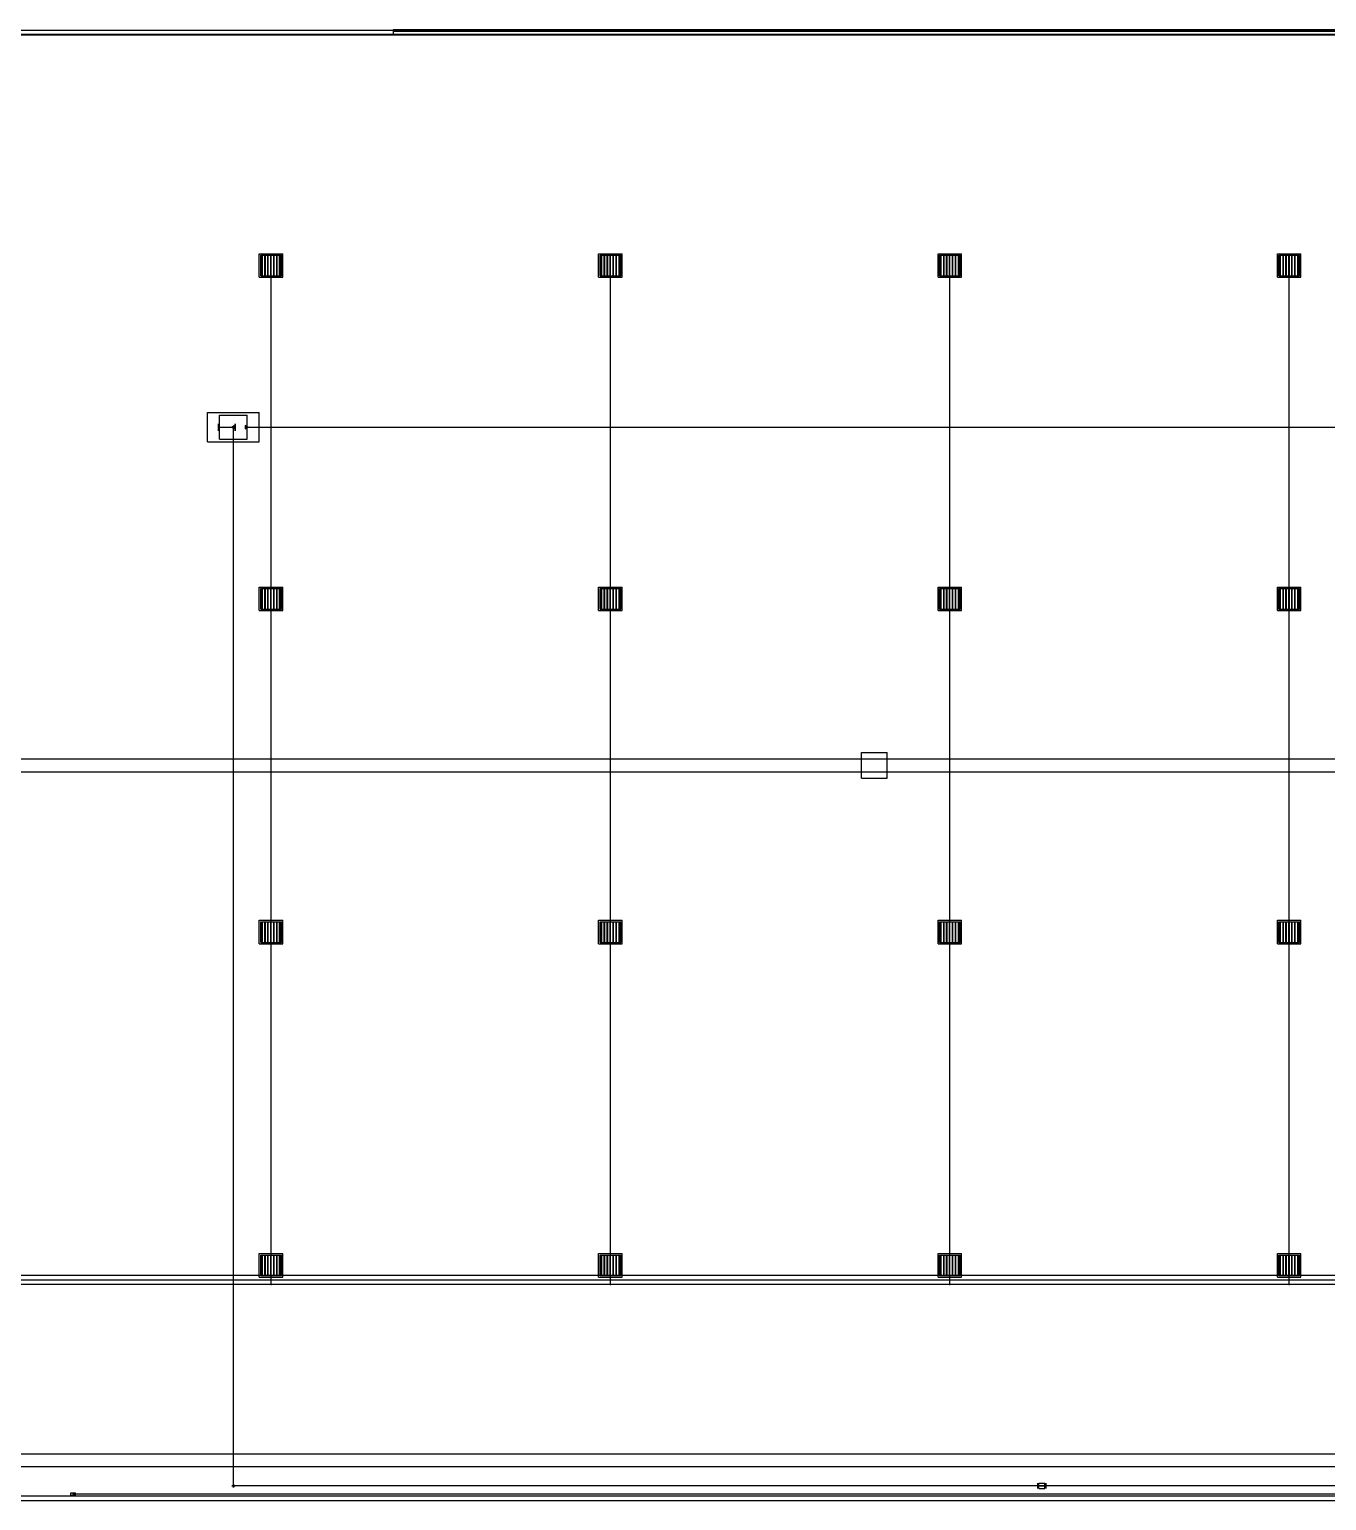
# Model space of a CAD drawing. Header units: millimetres. Extents: x 149000 to 367000, y -238120 to -197978.
# Drawn here: x 191412 to 226704, y -238000 to -197978 of the extents above; entities that cross this region are included whole.
import ezdxf

# ---------------------------------------------------------------- set-up
doc = ezdxf.new("R2010")
doc.units = ezdxf.units.MM

msp = doc.modelspace()

# ---------------------------------------------------------------- linework, layer by layer
at = {"layer": 'electrical'}
for p, q in [((197993.68, -204400), (197978.09, -204400)), ((197978.09, -204400), (197985.88, -204400)), ((197985.88, -204400), (197993.68, -204400)), ((197985.88, -232120), (197985.88, -204400)), ((207226.62, -204400), (207211.03, -204400)), ((207211.03, -204400), (207218.82, -204400)), ((207218.82, -204400), (207226.62, -204400)), ((207218.82, -232120), (207218.82, -204400)), ((216459.56, -204400), (216443.97, -204400)), ((216443.97, -204400), (216451.76, -204400)), ((216451.76, -204400), (216459.56, -204400)), ((216451.76, -232120), (216451.76, -204400)), ((225692.5, -204400), (225676.91, -204400)), ((225676.91, -204400), (225684.71, -204400)), ((225684.71, -204400), (225692.5, -204400)), ((225684.71, -232120), (225684.71, -204400)), ((366550, -232120), (179520, -232120)), ((334300, -231880), (181700, -231880)), ((334300, -232000), (181700, -232000)), ((334300, -232120), (181700, -232120)), ((197993.68, -232120), (197978.09, -232120)), ((197978.09, -232120), (197985.88, -232120)), ((197985.88, -232120), (197993.68, -232120)), ((207226.62, -232120), (207211.03, -232120)), ((207211.03, -232120), (207218.82, -232120)), ((207218.82, -232120), (207226.62, -232120)), ((216459.56, -232120), (216443.97, -232120)), ((216443.97, -232120), (216451.76, -232120)), ((216451.76, -232120), (216459.56, -232120)), ((225692.5, -232120), (225676.91, -232120)), ((225676.91, -232120), (225684.71, -232120)), ((225684.71, -232120), (225692.5, -232120)), ((192535, -237850), (192535, -237790)), ((192535, -237790), (192665, -237790)), ((192535, -237850), (192665, -237850)), ((192609, -237820), (192595.5, -237812.21)), ((192595.5, -237812.21), (192595.5, -237827.79)), ((192595.5, -237827.79), (192609, -237820)), ((192600, -237827.79), (192600, -237812.21)), ((192600, -237812.21), (192600, -237820)), ((192600, -237820), (366550, -237820)), ((192600, -237820), (192600, -237827.79)), ((192600, -237820), (192609.72, -237820)), ((192609.72, -237820), (192600, -237820)), ((192665, -237850), (192665, -237790))]:
    msp.add_line(p, q, dxfattribs=at)
at = {"layer": 'hvac'}
for p, q in [((214050, -218350), (214050, -217650)), ((214050, -217650), (214750, -217650)), ((214750, -218350), (214750, -217650)), ((181700, -217825), (334300, -217825)), ((181700, -218175), (334300, -218175)), ((214050, -218350), (214750, -218350)), ((150125, -236725), (258175, -236725)), ((150125, -237075), (258175, -237075))]:
    msp.add_line(p, q, dxfattribs=at)
at = {"layer": 'interiors'}
for p, q in [((149000, -198000), (367000, -198000)), ((201320, -198022.5), (201320, -197977.5)), ((201320, -197977.5), (314680, -197977.5)), ((201320, -198000), (314680, -198000)), ((201320, -198120), (201320, -198000)), ((201320, -198022.5), (314680, -198022.5)), ((366880, -198120), (149120, -198120)), ((149125, -198125), (366875, -198125)), ((201320, -198120), (314680, -198120)), ((149000, -238000), (256800, -238000)), ((149000, -238000), (367000, -238000)), ((366880, -237880), (149120, -237880)), ((256800, -237880), (149120, -237880)), ((149125, -237875), (366875, -237875))]:
    msp.add_line(p, q, dxfattribs=at)
at = {"layer": 'lighting'}
for p, q in [((197665.88, -204720), (197665.88, -204080)), ((197665.88, -204080), (198305.88, -204080)), ((198305.88, -204720), (198305.88, -204080)), ((206898.82, -204720), (206898.82, -204080)), ((206898.82, -204080), (207538.82, -204080)), ((207538.82, -204720), (207538.82, -204080)), ((216131.76, -204720), (216131.76, -204080)), ((216131.76, -204080), (216771.76, -204080)), ((216771.76, -204720), (216771.76, -204080)), ((225364.71, -204720), (225364.71, -204080)), ((225364.71, -204080), (226004.71, -204080)), ((226004.71, -204720), (226004.71, -204080)), ((197705.88, -204680), (197705.88, -204120)), ((197705.88, -204120), (198265.88, -204120)), ((197739.88, -204670), (197739.88, -204130)), ((197739.88, -204130), (197751.88, -204130)), ((197751.88, -204670), (197751.88, -204130)), ((197819.88, -204670), (197819.88, -204130)), ((197819.88, -204130), (197831.88, -204130)), ((197831.88, -204670), (197831.88, -204130)), ((197899.88, -204670), (197899.88, -204130)), ((197899.88, -204130), (197911.88, -204130)), ((197911.88, -204670), (197911.88, -204130)), ((197979.88, -204670), (197979.88, -204130)), ((197979.88, -204130), (197991.88, -204130)), ((197994.88, -204400), (197981.38, -204392.21)), ((197981.38, -204392.21), (197981.38, -204407.79)), ((197981.38, -204407.79), (197994.88, -204400)), ((197991.88, -204670), (197991.88, -204130)), ((198059.88, -204670), (198059.88, -204130)), ((198059.88, -204130), (198071.88, -204130)), ((198071.88, -204670), (198071.88, -204130)), ((198139.88, -204670), (198139.88, -204130)), ((198139.88, -204130), (198151.88, -204130)), ((198151.88, -204670), (198151.88, -204130)), ((198219.88, -204670), (198219.88, -204130)), ((198219.88, -204130), (198231.88, -204130)), ((198231.88, -204670), (198231.88, -204130)), ((198265.88, -204680), (198265.88, -204120)), ((206938.82, -204680), (206938.82, -204120)), ((206938.82, -204120), (207498.82, -204120)), ((206972.82, -204670), (206972.82, -204130)), ((206972.82, -204130), (206984.82, -204130)), ((206984.82, -204670), (206984.82, -204130)), ((207052.82, -204670), (207052.82, -204130)), ((207052.82, -204130), (207064.82, -204130)), ((207064.82, -204670), (207064.82, -204130)), ((207132.82, -204670), (207132.82, -204130)), ((207132.82, -204130), (207144.82, -204130)), ((207144.82, -204670), (207144.82, -204130)), ((207212.82, -204670), (207212.82, -204130)), ((207212.82, -204130), (207224.82, -204130)), ((207227.82, -204400), (207214.32, -204392.21)), ((207214.32, -204392.21), (207214.32, -204407.79)), ((207214.32, -204407.79), (207227.82, -204400)), ((207224.82, -204670), (207224.82, -204130)), ((207292.82, -204670), (207292.82, -204130)), ((207292.82, -204130), (207304.82, -204130)), ((207304.82, -204670), (207304.82, -204130)), ((207372.82, -204670), (207372.82, -204130)), ((207372.82, -204130), (207384.82, -204130)), ((207384.82, -204670), (207384.82, -204130)), ((207452.82, -204670), (207452.82, -204130)), ((207452.82, -204130), (207464.82, -204130)), ((207464.82, -204670), (207464.82, -204130)), ((207498.82, -204680), (207498.82, -204120)), ((216171.76, -204680), (216171.76, -204120)), ((216171.76, -204120), (216731.76, -204120)), ((216205.76, -204670), (216205.76, -204130)), ((216205.76, -204130), (216217.76, -204130)), ((216217.76, -204670), (216217.76, -204130)), ((216285.76, -204670), (216285.76, -204130)), ((216285.76, -204130), (216297.76, -204130)), ((216297.76, -204670), (216297.76, -204130)), ((216365.76, -204670), (216365.76, -204130)), ((216365.76, -204130), (216377.76, -204130)), ((216377.76, -204670), (216377.76, -204130)), ((216445.76, -204670), (216445.76, -204130)), ((216445.76, -204130), (216457.76, -204130)), ((216460.76, -204400), (216447.26, -204392.21)), ((216447.26, -204392.21), (216447.26, -204407.79)), ((216447.26, -204407.79), (216460.76, -204400)), ((216457.76, -204670), (216457.76, -204130)), ((216525.76, -204670), (216525.76, -204130)), ((216525.76, -204130), (216537.76, -204130)), ((216537.76, -204670), (216537.76, -204130)), ((216605.76, -204670), (216605.76, -204130)), ((216605.76, -204130), (216617.76, -204130)), ((216617.76, -204670), (216617.76, -204130)), ((216685.76, -204670), (216685.76, -204130)), ((216685.76, -204130), (216697.76, -204130)), ((216697.76, -204670), (216697.76, -204130)), ((216731.76, -204680), (216731.76, -204120)), ((225404.71, -204680), (225404.71, -204120)), ((225404.71, -204120), (225964.71, -204120)), ((225438.71, -204670), (225438.71, -204130)), ((225438.71, -204130), (225450.71, -204130)), ((225450.71, -204670), (225450.71, -204130)), ((225518.71, -204670), (225518.71, -204130)), ((225518.71, -204130), (225530.71, -204130)), ((225530.71, -204670), (225530.71, -204130)), ((225598.71, -204670), (225598.71, -204130)), ((225598.71, -204130), (225610.71, -204130)), ((225610.71, -204670), (225610.71, -204130)), ((225678.71, -204670), (225678.71, -204130)), ((225678.71, -204130), (225690.71, -204130)), ((225693.71, -204400), (225680.21, -204392.21)), ((225680.21, -204392.21), (225680.21, -204407.79)), ((225680.21, -204407.79), (225693.71, -204400)), ((225690.71, -204670), (225690.71, -204130)), ((225758.71, -204670), (225758.71, -204130)), ((225758.71, -204130), (225770.71, -204130)), ((225770.71, -204670), (225770.71, -204130)), ((225838.71, -204670), (225838.71, -204130)), ((225838.71, -204130), (225850.71, -204130)), ((225850.71, -204670), (225850.71, -204130)), ((225918.71, -204670), (225918.71, -204130)), ((225918.71, -204130), (225930.71, -204130)), ((225930.71, -204670), (225930.71, -204130)), ((225964.71, -204680), (225964.71, -204120)), ((197665.88, -204720), (198305.88, -204720)), ((197705.88, -204680), (198265.88, -204680)), ((197739.88, -204670), (197751.88, -204670)), ((197819.88, -204670), (197831.88, -204670)), ((197899.88, -204670), (197911.88, -204670)), ((197979.88, -204670), (197991.88, -204670)), ((198059.88, -204670), (198071.88, -204670)), ((198139.88, -204670), (198151.88, -204670)), ((198219.88, -204670), (198231.88, -204670)), ((206898.82, -204720), (207538.82, -204720)), ((206938.82, -204680), (207498.82, -204680)), ((206972.82, -204670), (206984.82, -204670)), ((207052.82, -204670), (207064.82, -204670)), ((207132.82, -204670), (207144.82, -204670)), ((207212.82, -204670), (207224.82, -204670)), ((207292.82, -204670), (207304.82, -204670)), ((207372.82, -204670), (207384.82, -204670)), ((207452.82, -204670), (207464.82, -204670)), ((216131.76, -204720), (216771.76, -204720)), ((216171.76, -204680), (216731.76, -204680)), ((216205.76, -204670), (216217.76, -204670)), ((216285.76, -204670), (216297.76, -204670)), ((216365.76, -204670), (216377.76, -204670)), ((216445.76, -204670), (216457.76, -204670)), ((216525.76, -204670), (216537.76, -204670)), ((216605.76, -204670), (216617.76, -204670)), ((216685.76, -204670), (216697.76, -204670)), ((225364.71, -204720), (226004.71, -204720)), ((225404.71, -204680), (225964.71, -204680)), ((225438.71, -204670), (225450.71, -204670)), ((225518.71, -204670), (225530.71, -204670)), ((225598.71, -204670), (225610.71, -204670)), ((225678.71, -204670), (225690.71, -204670)), ((225758.71, -204670), (225770.71, -204670)), ((225838.71, -204670), (225850.71, -204670)), ((225918.71, -204670), (225930.71, -204670)), ((197665.88, -213786.67), (197665.88, -213146.67)), ((197665.88, -213146.67), (198305.88, -213146.67)), ((197705.88, -213746.67), (197705.88, -213186.67)), ((197705.88, -213186.67), (198265.88, -213186.67)), ((197739.88, -213736.67), (197739.88, -213196.67)), ((197739.88, -213196.67), (197751.88, -213196.67)), ((197751.88, -213736.67), (197751.88, -213196.67)), ((197819.88, -213736.67), (197819.88, -213196.67)), ((197819.88, -213196.67), (197831.88, -213196.67)), ((197831.88, -213736.67), (197831.88, -213196.67)), ((197899.88, -213736.67), (197899.88, -213196.67)), ((197899.88, -213196.67), (197911.88, -213196.67)), ((197911.88, -213736.67), (197911.88, -213196.67)), ((197979.88, -213736.67), (197979.88, -213196.67)), ((197979.88, -213196.67), (197991.88, -213196.67)), ((197991.88, -213736.67), (197991.88, -213196.67)), ((198059.88, -213736.67), (198059.88, -213196.67)), ((198059.88, -213196.67), (198071.88, -213196.67)), ((198071.88, -213736.67), (198071.88, -213196.67)), ((198139.88, -213736.67), (198139.88, -213196.67)), ((198139.88, -213196.67), (198151.88, -213196.67)), ((198151.88, -213736.67), (198151.88, -213196.67)), ((198219.88, -213736.67), (198219.88, -213196.67)), ((198219.88, -213196.67), (198231.88, -213196.67)), ((198231.88, -213736.67), (198231.88, -213196.67)), ((198265.88, -213746.67), (198265.88, -213186.67)), ((198305.88, -213786.67), (198305.88, -213146.67)), ((206898.82, -213786.67), (206898.82, -213146.67)), ((206898.82, -213146.67), (207538.82, -213146.67)), ((206938.82, -213746.67), (206938.82, -213186.67)), ((206938.82, -213186.67), (207498.82, -213186.67)), ((206972.82, -213736.67), (206972.82, -213196.67)), ((206972.82, -213196.67), (206984.82, -213196.67)), ((206984.82, -213736.67), (206984.82, -213196.67)), ((207052.82, -213736.67), (207052.82, -213196.67)), ((207052.82, -213196.67), (207064.82, -213196.67)), ((207064.82, -213736.67), (207064.82, -213196.67)), ((207132.82, -213736.67), (207132.82, -213196.67)), ((207132.82, -213196.67), (207144.82, -213196.67)), ((207144.82, -213736.67), (207144.82, -213196.67)), ((207212.82, -213736.67), (207212.82, -213196.67)), ((207212.82, -213196.67), (207224.82, -213196.67)), ((207224.82, -213736.67), (207224.82, -213196.67)), ((207292.82, -213736.67), (207292.82, -213196.67)), ((207292.82, -213196.67), (207304.82, -213196.67)), ((207304.82, -213736.67), (207304.82, -213196.67)), ((207372.82, -213736.67), (207372.82, -213196.67)), ((207372.82, -213196.67), (207384.82, -213196.67)), ((207384.82, -213736.67), (207384.82, -213196.67)), ((207452.82, -213736.67), (207452.82, -213196.67)), ((207452.82, -213196.67), (207464.82, -213196.67)), ((207464.82, -213736.67), (207464.82, -213196.67)), ((207498.82, -213746.67), (207498.82, -213186.67)), ((207538.82, -213786.67), (207538.82, -213146.67)), ((216131.76, -213786.67), (216131.76, -213146.67)), ((216131.76, -213146.67), (216771.76, -213146.67)), ((216171.76, -213746.67), (216171.76, -213186.67)), ((216171.76, -213186.67), (216731.76, -213186.67)), ((216205.76, -213736.67), (216205.76, -213196.67)), ((216205.76, -213196.67), (216217.76, -213196.67)), ((216217.76, -213736.67), (216217.76, -213196.67)), ((216285.76, -213736.67), (216285.76, -213196.67)), ((216285.76, -213196.67), (216297.76, -213196.67)), ((216297.76, -213736.67), (216297.76, -213196.67)), ((216365.76, -213736.67), (216365.76, -213196.67)), ((216365.76, -213196.67), (216377.76, -213196.67)), ((216377.76, -213736.67), (216377.76, -213196.67)), ((216445.76, -213736.67), (216445.76, -213196.67)), ((216445.76, -213196.67), (216457.76, -213196.67)), ((216457.76, -213736.67), (216457.76, -213196.67)), ((216525.76, -213736.67), (216525.76, -213196.67)), ((216525.76, -213196.67), (216537.76, -213196.67)), ((216537.76, -213736.67), (216537.76, -213196.67)), ((216605.76, -213736.67), (216605.76, -213196.67)), ((216605.76, -213196.67), (216617.76, -213196.67)), ((216617.76, -213736.67), (216617.76, -213196.67)), ((216685.76, -213736.67), (216685.76, -213196.67)), ((216685.76, -213196.67), (216697.76, -213196.67)), ((216697.76, -213736.67), (216697.76, -213196.67)), ((216731.76, -213746.67), (216731.76, -213186.67)), ((216771.76, -213786.67), (216771.76, -213146.67)), ((225364.71, -213786.67), (225364.71, -213146.67)), ((225364.71, -213146.67), (226004.71, -213146.67)), ((225404.71, -213746.67), (225404.71, -213186.67)), ((225404.71, -213186.67), (225964.71, -213186.67)), ((225438.71, -213736.67), (225438.71, -213196.67)), ((225438.71, -213196.67), (225450.71, -213196.67)), ((225450.71, -213736.67), (225450.71, -213196.67)), ((225518.71, -213736.67), (225518.71, -213196.67)), ((225518.71, -213196.67), (225530.71, -213196.67)), ((225530.71, -213736.67), (225530.71, -213196.67)), ((225598.71, -213736.67), (225598.71, -213196.67)), ((225598.71, -213196.67), (225610.71, -213196.67)), ((225610.71, -213736.67), (225610.71, -213196.67)), ((225678.71, -213736.67), (225678.71, -213196.67)), ((225678.71, -213196.67), (225690.71, -213196.67)), ((225690.71, -213736.67), (225690.71, -213196.67)), ((225758.71, -213736.67), (225758.71, -213196.67)), ((225758.71, -213196.67), (225770.71, -213196.67)), ((225770.71, -213736.67), (225770.71, -213196.67)), ((225838.71, -213736.67), (225838.71, -213196.67)), ((225838.71, -213196.67), (225850.71, -213196.67)), ((225850.71, -213736.67), (225850.71, -213196.67)), ((225918.71, -213736.67), (225918.71, -213196.67)), ((225918.71, -213196.67), (225930.71, -213196.67)), ((225930.71, -213736.67), (225930.71, -213196.67)), ((225964.71, -213746.67), (225964.71, -213186.67)), ((226004.71, -213786.67), (226004.71, -213146.67)), ((197994.88, -213466.67), (197981.38, -213458.87)), ((197981.38, -213458.87), (197981.38, -213474.46)), ((197981.38, -213474.46), (197994.88, -213466.67)), ((207227.82, -213466.67), (207214.32, -213458.87)), ((207214.32, -213458.87), (207214.32, -213474.46)), ((207214.32, -213474.46), (207227.82, -213466.67)), ((216460.76, -213466.67), (216447.26, -213458.87)), ((216447.26, -213458.87), (216447.26, -213474.46)), ((216447.26, -213474.46), (216460.76, -213466.67)), ((225693.71, -213466.67), (225680.21, -213458.87)), ((225680.21, -213458.87), (225680.21, -213474.46)), ((225680.21, -213474.46), (225693.71, -213466.67)), ((197665.88, -213786.67), (198305.88, -213786.67)), ((197705.88, -213746.67), (198265.88, -213746.67)), ((197739.88, -213736.67), (197751.88, -213736.67)), ((197819.88, -213736.67), (197831.88, -213736.67)), ((197899.88, -213736.67), (197911.88, -213736.67)), ((197979.88, -213736.67), (197991.88, -213736.67)), ((198059.88, -213736.67), (198071.88, -213736.67)), ((198139.88, -213736.67), (198151.88, -213736.67)), ((198219.88, -213736.67), (198231.88, -213736.67)), ((206898.82, -213786.67), (207538.82, -213786.67)), ((206938.82, -213746.67), (207498.82, -213746.67)), ((206972.82, -213736.67), (206984.82, -213736.67)), ((207052.82, -213736.67), (207064.82, -213736.67)), ((207132.82, -213736.67), (207144.82, -213736.67)), ((207212.82, -213736.67), (207224.82, -213736.67)), ((207292.82, -213736.67), (207304.82, -213736.67)), ((207372.82, -213736.67), (207384.82, -213736.67)), ((207452.82, -213736.67), (207464.82, -213736.67)), ((216131.76, -213786.67), (216771.76, -213786.67)), ((216171.76, -213746.67), (216731.76, -213746.67)), ((216205.76, -213736.67), (216217.76, -213736.67)), ((216285.76, -213736.67), (216297.76, -213736.67)), ((216365.76, -213736.67), (216377.76, -213736.67)), ((216445.76, -213736.67), (216457.76, -213736.67)), ((216525.76, -213736.67), (216537.76, -213736.67)), ((216605.76, -213736.67), (216617.76, -213736.67)), ((216685.76, -213736.67), (216697.76, -213736.67)), ((225364.71, -213786.67), (226004.71, -213786.67)), ((225404.71, -213746.67), (225964.71, -213746.67)), ((225438.71, -213736.67), (225450.71, -213736.67)), ((225518.71, -213736.67), (225530.71, -213736.67)), ((225598.71, -213736.67), (225610.71, -213736.67)), ((225678.71, -213736.67), (225690.71, -213736.67)), ((225758.71, -213736.67), (225770.71, -213736.67)), ((225838.71, -213736.67), (225850.71, -213736.67)), ((225918.71, -213736.67), (225930.71, -213736.67)), ((197665.88, -222853.33), (197665.88, -222213.33)), ((197665.88, -222213.33), (198305.88, -222213.33)), ((197705.88, -222813.33), (197705.88, -222253.33)), ((197705.88, -222253.33), (198265.88, -222253.33)), ((197739.88, -222803.33), (197739.88, -222263.33)), ((197739.88, -222263.33), (197751.88, -222263.33)), ((197751.88, -222803.33), (197751.88, -222263.33)), ((197819.88, -222803.33), (197819.88, -222263.33)), ((197819.88, -222263.33), (197831.88, -222263.33)), ((197831.88, -222803.33), (197831.88, -222263.33)), ((197899.88, -222803.33), (197899.88, -222263.33)), ((197899.88, -222263.33), (197911.88, -222263.33)), ((197911.88, -222803.33), (197911.88, -222263.33)), ((197979.88, -222803.33), (197979.88, -222263.33)), ((197979.88, -222263.33), (197991.88, -222263.33)), ((197991.88, -222803.33), (197991.88, -222263.33)), ((198059.88, -222803.33), (198059.88, -222263.33)), ((198059.88, -222263.33), (198071.88, -222263.33)), ((198071.88, -222803.33), (198071.88, -222263.33)), ((198139.88, -222803.33), (198139.88, -222263.33)), ((198139.88, -222263.33), (198151.88, -222263.33)), ((198151.88, -222803.33), (198151.88, -222263.33)), ((198219.88, -222803.33), (198219.88, -222263.33)), ((198219.88, -222263.33), (198231.88, -222263.33)), ((198231.88, -222803.33), (198231.88, -222263.33)), ((198265.88, -222813.33), (198265.88, -222253.33)), ((198305.88, -222853.33), (198305.88, -222213.33)), ((206898.82, -222853.33), (206898.82, -222213.33)), ((206898.82, -222213.33), (207538.82, -222213.33)), ((206938.82, -222813.33), (206938.82, -222253.33)), ((206938.82, -222253.33), (207498.82, -222253.33)), ((206972.82, -222803.33), (206972.82, -222263.33)), ((206972.82, -222263.33), (206984.82, -222263.33)), ((206984.82, -222803.33), (206984.82, -222263.33)), ((207052.82, -222803.33), (207052.82, -222263.33)), ((207052.82, -222263.33), (207064.82, -222263.33)), ((207064.82, -222803.33), (207064.82, -222263.33)), ((207132.82, -222803.33), (207132.82, -222263.33)), ((207132.82, -222263.33), (207144.82, -222263.33)), ((207144.82, -222803.33), (207144.82, -222263.33)), ((207212.82, -222803.33), (207212.82, -222263.33)), ((207212.82, -222263.33), (207224.82, -222263.33)), ((207224.82, -222803.33), (207224.82, -222263.33)), ((207292.82, -222803.33), (207292.82, -222263.33)), ((207292.82, -222263.33), (207304.82, -222263.33)), ((207304.82, -222803.33), (207304.82, -222263.33)), ((207372.82, -222803.33), (207372.82, -222263.33)), ((207372.82, -222263.33), (207384.82, -222263.33)), ((207384.82, -222803.33), (207384.82, -222263.33)), ((207452.82, -222803.33), (207452.82, -222263.33)), ((207452.82, -222263.33), (207464.82, -222263.33)), ((207464.82, -222803.33), (207464.82, -222263.33)), ((207498.82, -222813.33), (207498.82, -222253.33)), ((207538.82, -222853.33), (207538.82, -222213.33)), ((216131.76, -222853.33), (216131.76, -222213.33)), ((216131.76, -222213.33), (216771.76, -222213.33)), ((216171.76, -222813.33), (216171.76, -222253.33)), ((216171.76, -222253.33), (216731.76, -222253.33)), ((216205.76, -222803.33), (216205.76, -222263.33)), ((216205.76, -222263.33), (216217.76, -222263.33)), ((216217.76, -222803.33), (216217.76, -222263.33)), ((216285.76, -222803.33), (216285.76, -222263.33)), ((216285.76, -222263.33), (216297.76, -222263.33)), ((216297.76, -222803.33), (216297.76, -222263.33)), ((216365.76, -222803.33), (216365.76, -222263.33)), ((216365.76, -222263.33), (216377.76, -222263.33)), ((216377.76, -222803.33), (216377.76, -222263.33)), ((216445.76, -222803.33), (216445.76, -222263.33)), ((216445.76, -222263.33), (216457.76, -222263.33)), ((216457.76, -222803.33), (216457.76, -222263.33)), ((216525.76, -222803.33), (216525.76, -222263.33)), ((216525.76, -222263.33), (216537.76, -222263.33)), ((216537.76, -222803.33), (216537.76, -222263.33)), ((216605.76, -222803.33), (216605.76, -222263.33)), ((216605.76, -222263.33), (216617.76, -222263.33)), ((216617.76, -222803.33), (216617.76, -222263.33)), ((216685.76, -222803.33), (216685.76, -222263.33)), ((216685.76, -222263.33), (216697.76, -222263.33)), ((216697.76, -222803.33), (216697.76, -222263.33)), ((216731.76, -222813.33), (216731.76, -222253.33)), ((216771.76, -222853.33), (216771.76, -222213.33)), ((225364.71, -222853.33), (225364.71, -222213.33)), ((225364.71, -222213.33), (226004.71, -222213.33)), ((225404.71, -222813.33), (225404.71, -222253.33)), ((225404.71, -222253.33), (225964.71, -222253.33)), ((225438.71, -222803.33), (225438.71, -222263.33)), ((225438.71, -222263.33), (225450.71, -222263.33)), ((225450.71, -222803.33), (225450.71, -222263.33)), ((225518.71, -222803.33), (225518.71, -222263.33)), ((225518.71, -222263.33), (225530.71, -222263.33)), ((225530.71, -222803.33), (225530.71, -222263.33)), ((225598.71, -222803.33), (225598.71, -222263.33)), ((225598.71, -222263.33), (225610.71, -222263.33)), ((225610.71, -222803.33), (225610.71, -222263.33)), ((225678.71, -222803.33), (225678.71, -222263.33)), ((225678.71, -222263.33), (225690.71, -222263.33)), ((225690.71, -222803.33), (225690.71, -222263.33)), ((225758.71, -222803.33), (225758.71, -222263.33)), ((225758.71, -222263.33), (225770.71, -222263.33)), ((225770.71, -222803.33), (225770.71, -222263.33)), ((225838.71, -222803.33), (225838.71, -222263.33)), ((225838.71, -222263.33), (225850.71, -222263.33)), ((225850.71, -222803.33), (225850.71, -222263.33)), ((225918.71, -222803.33), (225918.71, -222263.33)), ((225918.71, -222263.33), (225930.71, -222263.33)), ((225930.71, -222803.33), (225930.71, -222263.33)), ((225964.71, -222813.33), (225964.71, -222253.33)), ((226004.71, -222853.33), (226004.71, -222213.33)), ((197665.88, -222853.33), (198305.88, -222853.33)), ((197705.88, -222813.33), (198265.88, -222813.33)), ((197739.88, -222803.33), (197751.88, -222803.33)), ((197819.88, -222803.33), (197831.88, -222803.33)), ((197899.88, -222803.33), (197911.88, -222803.33)), ((197979.88, -222803.33), (197991.88, -222803.33)), ((197994.88, -222533.33), (197981.38, -222525.54)), ((197981.38, -222525.54), (197981.38, -222541.13)), ((197981.38, -222541.13), (197994.88, -222533.33)), ((198059.88, -222803.33), (198071.88, -222803.33)), ((198139.88, -222803.33), (198151.88, -222803.33)), ((198219.88, -222803.33), (198231.88, -222803.33)), ((206898.82, -222853.33), (207538.82, -222853.33)), ((206938.82, -222813.33), (207498.82, -222813.33)), ((206972.82, -222803.33), (206984.82, -222803.33)), ((207052.82, -222803.33), (207064.82, -222803.33)), ((207132.82, -222803.33), (207144.82, -222803.33)), ((207212.82, -222803.33), (207224.82, -222803.33)), ((207227.82, -222533.33), (207214.32, -222525.54)), ((207214.32, -222525.54), (207214.32, -222541.13)), ((207214.32, -222541.13), (207227.82, -222533.33)), ((207292.82, -222803.33), (207304.82, -222803.33)), ((207372.82, -222803.33), (207384.82, -222803.33)), ((207452.82, -222803.33), (207464.82, -222803.33)), ((216131.76, -222853.33), (216771.76, -222853.33)), ((216171.76, -222813.33), (216731.76, -222813.33)), ((216205.76, -222803.33), (216217.76, -222803.33)), ((216285.76, -222803.33), (216297.76, -222803.33)), ((216365.76, -222803.33), (216377.76, -222803.33)), ((216445.76, -222803.33), (216457.76, -222803.33)), ((216460.76, -222533.33), (216447.26, -222525.54)), ((216447.26, -222525.54), (216447.26, -222541.13)), ((216447.26, -222541.13), (216460.76, -222533.33)), ((216525.76, -222803.33), (216537.76, -222803.33)), ((216605.76, -222803.33), (216617.76, -222803.33)), ((216685.76, -222803.33), (216697.76, -222803.33)), ((225364.71, -222853.33), (226004.71, -222853.33)), ((225404.71, -222813.33), (225964.71, -222813.33)), ((225438.71, -222803.33), (225450.71, -222803.33)), ((225518.71, -222803.33), (225530.71, -222803.33)), ((225598.71, -222803.33), (225610.71, -222803.33)), ((225678.71, -222803.33), (225690.71, -222803.33)), ((225693.71, -222533.33), (225680.21, -222525.54)), ((225680.21, -222525.54), (225680.21, -222541.13)), ((225680.21, -222541.13), (225693.71, -222533.33)), ((225758.71, -222803.33), (225770.71, -222803.33)), ((225838.71, -222803.33), (225850.71, -222803.33)), ((225918.71, -222803.33), (225930.71, -222803.33)), ((197665.88, -231920), (197665.88, -231280)), ((197665.88, -231280), (198305.88, -231280)), ((197705.88, -231880), (197705.88, -231320)), ((197705.88, -231320), (198265.88, -231320)), ((197739.88, -231870), (197739.88, -231330)), ((197739.88, -231330), (197751.88, -231330)), ((197751.88, -231870), (197751.88, -231330)), ((197819.88, -231870), (197819.88, -231330)), ((197819.88, -231330), (197831.88, -231330)), ((197831.88, -231870), (197831.88, -231330)), ((197899.88, -231870), (197899.88, -231330)), ((197899.88, -231330), (197911.88, -231330)), ((197911.88, -231870), (197911.88, -231330)), ((197979.88, -231870), (197979.88, -231330)), ((197979.88, -231330), (197991.88, -231330)), ((197991.88, -231870), (197991.88, -231330)), ((198059.88, -231870), (198059.88, -231330)), ((198059.88, -231330), (198071.88, -231330)), ((198071.88, -231870), (198071.88, -231330)), ((198139.88, -231870), (198139.88, -231330)), ((198139.88, -231330), (198151.88, -231330)), ((198151.88, -231870), (198151.88, -231330)), ((198219.88, -231870), (198219.88, -231330)), ((198219.88, -231330), (198231.88, -231330)), ((198231.88, -231870), (198231.88, -231330)), ((198265.88, -231880), (198265.88, -231320)), ((198305.88, -231920), (198305.88, -231280)), ((206898.82, -231920), (206898.82, -231280)), ((206898.82, -231280), (207538.82, -231280)), ((206938.82, -231880), (206938.82, -231320)), ((206938.82, -231320), (207498.82, -231320)), ((206972.82, -231870), (206972.82, -231330)), ((206972.82, -231330), (206984.82, -231330)), ((206984.82, -231870), (206984.82, -231330)), ((207052.82, -231870), (207052.82, -231330)), ((207052.82, -231330), (207064.82, -231330)), ((207064.82, -231870), (207064.82, -231330)), ((207132.82, -231870), (207132.82, -231330)), ((207132.82, -231330), (207144.82, -231330)), ((207144.82, -231870), (207144.82, -231330)), ((207212.82, -231870), (207212.82, -231330)), ((207212.82, -231330), (207224.82, -231330)), ((207224.82, -231870), (207224.82, -231330)), ((207292.82, -231870), (207292.82, -231330)), ((207292.82, -231330), (207304.82, -231330)), ((207304.82, -231870), (207304.82, -231330)), ((207372.82, -231870), (207372.82, -231330)), ((207372.82, -231330), (207384.82, -231330)), ((207384.82, -231870), (207384.82, -231330)), ((207452.82, -231870), (207452.82, -231330)), ((207452.82, -231330), (207464.82, -231330)), ((207464.82, -231870), (207464.82, -231330)), ((207498.82, -231880), (207498.82, -231320)), ((207538.82, -231920), (207538.82, -231280)), ((216131.76, -231920), (216131.76, -231280)), ((216131.76, -231280), (216771.76, -231280)), ((216171.76, -231880), (216171.76, -231320)), ((216171.76, -231320), (216731.76, -231320)), ((216205.76, -231870), (216205.76, -231330)), ((216205.76, -231330), (216217.76, -231330)), ((216217.76, -231870), (216217.76, -231330)), ((216285.76, -231870), (216285.76, -231330)), ((216285.76, -231330), (216297.76, -231330)), ((216297.76, -231870), (216297.76, -231330)), ((216365.76, -231870), (216365.76, -231330)), ((216365.76, -231330), (216377.76, -231330)), ((216377.76, -231870), (216377.76, -231330)), ((216445.76, -231870), (216445.76, -231330)), ((216445.76, -231330), (216457.76, -231330)), ((216457.76, -231870), (216457.76, -231330)), ((216525.76, -231870), (216525.76, -231330)), ((216525.76, -231330), (216537.76, -231330)), ((216537.76, -231870), (216537.76, -231330)), ((216605.76, -231870), (216605.76, -231330)), ((216605.76, -231330), (216617.76, -231330)), ((216617.76, -231870), (216617.76, -231330)), ((216685.76, -231870), (216685.76, -231330)), ((216685.76, -231330), (216697.76, -231330)), ((216697.76, -231870), (216697.76, -231330)), ((216731.76, -231880), (216731.76, -231320)), ((216771.76, -231920), (216771.76, -231280)), ((225364.71, -231920), (225364.71, -231280)), ((225364.71, -231280), (226004.71, -231280)), ((225404.71, -231880), (225404.71, -231320)), ((225404.71, -231320), (225964.71, -231320)), ((225438.71, -231870), (225438.71, -231330)), ((225438.71, -231330), (225450.71, -231330)), ((225450.71, -231870), (225450.71, -231330)), ((225518.71, -231870), (225518.71, -231330)), ((225518.71, -231330), (225530.71, -231330)), ((225530.71, -231870), (225530.71, -231330)), ((225598.71, -231870), (225598.71, -231330)), ((225598.71, -231330), (225610.71, -231330)), ((225610.71, -231870), (225610.71, -231330)), ((225678.71, -231870), (225678.71, -231330)), ((225678.71, -231330), (225690.71, -231330)), ((225690.71, -231870), (225690.71, -231330)), ((225758.71, -231870), (225758.71, -231330)), ((225758.71, -231330), (225770.71, -231330)), ((225770.71, -231870), (225770.71, -231330)), ((225838.71, -231870), (225838.71, -231330)), ((225838.71, -231330), (225850.71, -231330)), ((225850.71, -231870), (225850.71, -231330)), ((225918.71, -231870), (225918.71, -231330)), ((225918.71, -231330), (225930.71, -231330)), ((225930.71, -231870), (225930.71, -231330)), ((225964.71, -231880), (225964.71, -231320)), ((226004.71, -231920), (226004.71, -231280)), ((197994.88, -231600), (197981.38, -231592.21)), ((197981.38, -231592.21), (197981.38, -231607.79)), ((197981.38, -231607.79), (197994.88, -231600)), ((207227.82, -231600), (207214.32, -231592.21)), ((207214.32, -231592.21), (207214.32, -231607.79)), ((207214.32, -231607.79), (207227.82, -231600)), ((216460.76, -231600), (216447.26, -231592.21)), ((216447.26, -231592.21), (216447.26, -231607.79)), ((216447.26, -231607.79), (216460.76, -231600)), ((225693.71, -231600), (225680.21, -231592.21)), ((225680.21, -231592.21), (225680.21, -231607.79)), ((225680.21, -231607.79), (225693.71, -231600)), ((197665.88, -231920), (198305.88, -231920)), ((197705.88, -231880), (198265.88, -231880)), ((197739.88, -231870), (197751.88, -231870)), ((197819.88, -231870), (197831.88, -231870)), ((197899.88, -231870), (197911.88, -231870)), ((197979.88, -231870), (197991.88, -231870)), ((198059.88, -231870), (198071.88, -231870)), ((198139.88, -231870), (198151.88, -231870)), ((198219.88, -231870), (198231.88, -231870)), ((206898.82, -231920), (207538.82, -231920)), ((206938.82, -231880), (207498.82, -231880)), ((206972.82, -231870), (206984.82, -231870)), ((207052.82, -231870), (207064.82, -231870)), ((207132.82, -231870), (207144.82, -231870)), ((207212.82, -231870), (207224.82, -231870)), ((207292.82, -231870), (207304.82, -231870)), ((207372.82, -231870), (207384.82, -231870)), ((207452.82, -231870), (207464.82, -231870)), ((216131.76, -231920), (216771.76, -231920)), ((216171.76, -231880), (216731.76, -231880)), ((216205.76, -231870), (216217.76, -231870)), ((216285.76, -231870), (216297.76, -231870)), ((216365.76, -231870), (216377.76, -231870)), ((216445.76, -231870), (216457.76, -231870)), ((216525.76, -231870), (216537.76, -231870)), ((216605.76, -231870), (216617.76, -231870)), ((216685.76, -231870), (216697.76, -231870)), ((225364.71, -231920), (226004.71, -231920)), ((225404.71, -231880), (225964.71, -231880)), ((225438.71, -231870), (225450.71, -231870)), ((225518.71, -231870), (225530.71, -231870)), ((225598.71, -231870), (225610.71, -231870)), ((225678.71, -231870), (225690.71, -231870)), ((225758.71, -231870), (225770.71, -231870)), ((225838.71, -231870), (225850.71, -231870)), ((225918.71, -231870), (225930.71, -231870))]:
    msp.add_line(p, q, dxfattribs=at)
at = {"layer": 'sensors'}
for p, q in [((218844, -237600), (218844, -237525)), ((218844, -237525), (218844, -237600)), ((218844, -237600), (219064, -237600)), ((218844, -237600), (218844, -237675)), ((218844, -237675), (218844, -237600)), ((218874, -237670), (218874, -237530)), ((218874, -237530), (219034, -237530)), ((218874, -237670), (219034, -237670)), ((219034, -237670), (219034, -237530)), ((219064, -237600), (219064, -237525)), ((219064, -237525), (219064, -237600)), ((219064, -237600), (219064, -237675)), ((219064, -237675), (219064, -237600))]:
    msp.add_line(p, q, dxfattribs=at)
at = {"layer": 'water'}
for p, q in [((196260, -209200), (196260, -208400)), ((196260, -208400), (197660, -208400)), ((196585, -209125), (196585, -208475)), ((196585, -208475), (197335, -208475)), ((197335, -209125), (197335, -208475)), ((197660, -209200), (197660, -208400)), ((196560, -208741.22), (196560, -208704.89)), ((196560, -208704.89), (196560, -208800)), ((196560, -208858.78), (196560, -208741.22)), ((196560, -208800), (197010, -208800)), ((196560, -208800), (196560, -208895.11)), ((196560, -208895.11), (196560, -208858.78)), ((196910, -208800), (196985, -208756.7)), ((196985, -208843.3), (196910, -208800)), ((197003.3, -208800), (196916.7, -208800)), ((196916.7, -208800), (196960, -208800)), ((196960, -208800), (197003.3, -208800)), ((196960, -237600), (196960, -208800)), ((196960, -208800), (197014, -208800)), ((197014, -208800), (196960, -208800)), ((196985, -208756.7), (196985, -208843.3)), ((197010, -208741.22), (197010, -208704.89)), ((197010, -208704.89), (197010, -208800)), ((197010, -208858.78), (197010, -208741.22)), ((197010, -208800), (197010, -208895.11)), ((197010, -208895.11), (197010, -208858.78)), ((197360, -208800), (197285, -208756.7)), ((197285, -208756.7), (197285, -208843.3)), ((197285, -208843.3), (197360, -208800)), ((197310, -208843.3), (197310, -208756.7)), ((197310, -208756.7), (197310, -208800)), ((197310, -208800), (260250, -208800)), ((197310, -208800), (197310, -208843.3)), ((197310, -208800), (197364, -208800)), ((197364, -208800), (197310, -208800)), ((196260, -209200), (197660, -209200)), ((196585, -209125), (197335, -209125)), ((197003.3, -237600), (196916.7, -237600)), ((196916.7, -237600), (196960, -237600)), ((196960, -237643.3), (196960, -237556.7)), ((196960, -237556.7), (196960, -237600)), ((196960, -237600), (196960, -237643.3)), ((259800, -237600), (196960, -237600)), ((196960, -237600), (197003.3, -237600)), ((196960, -237600), (197014, -237600)), ((197014, -237600), (196960, -237600))]:
    msp.add_line(p, q, dxfattribs=at)

doc.saveas('drawing.dxf')
